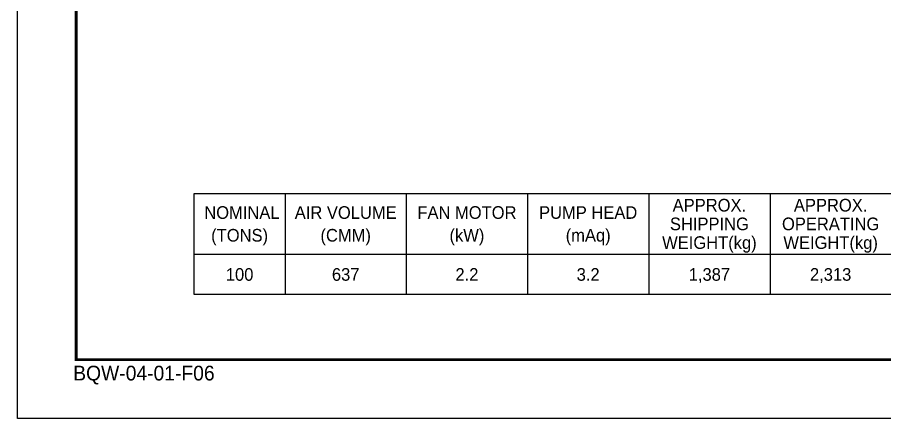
# Model space of a CAD drawing. Header units: millimetres. Extents: x 123960 to 162203, y 62385 to 83180.
# Drawn here: x 132796 to 143098, y 62385 to 67148 of the extents above; entities that cross this region are included whole.
import ezdxf
from ezdxf.enums import TextEntityAlignment as Align

# ---------------------------------------------------------------- set-up
doc = ezdxf.new("R2010")
doc.units = ezdxf.units.MM
doc.header["$LTSCALE"] = 30
doc.header["$MEASUREMENT"] = 0
doc.layers.get('DEFPOINTS').update_dxf_attribs({"color": 143, "linetype": 'CONTINUOUS'})
for name, color, linetype in [('냉각탑_box', 1, 'CONTINUOUS'), ('냉각탑_form', 1, 'CONTINUOUS'), ('냉각탑_text', 3, 'CONTINUOUS')]:
    doc.layers.add(name, color=color, linetype=linetype)
doc.styles.add('돋움', font='')
doc.styles.get('돋움').set_extended_font_data('Dotum')

# ---------------------------------------------------------------- blocks, each defined once
blk = doc.blocks.new('냉각탑form')
at = {"layer": 'DEFPOINTS'}
blk.add_lwpolyline([(0, 297.07), (420.1, 297.07), (420.1, 0), (0, 0)], close=True, dxfattribs=at)
at = {"layer": '냉각탑_form', "const_width": 0.5}
blk.add_lwpolyline([(10, 287.07), (10, 10), (410.1, 10), (410.1, 287.07)], close=True, dxfattribs=at)
at = {"layer": '냉각탑_form', "style": '돋움'}
blk.add_text('BQW-04-01-F06', height=2.5006, dxfattribs=at).set_placement((9.48, 6.47))

msp = doc.modelspace()

# ---------------------------------------------------------------- linework, layer by layer
at = {"layer": '냉각탑_box'}
for p, q in [((135976, 65056.8), (135976, 63856.8)), ((137416, 65056.8), (137416, 63856.8)), ((138856, 65056.8), (138856, 63856.8)), ((140296, 65056.8), (140296, 63856.8)), ((141736, 65056.8), (141736, 63856.8)), ((134896, 64336.8), (147796, 64336.8))]:
    msp.add_line(p, q, dxfattribs=at)
msp.add_lwpolyline([(134896, 65056.8), (147796, 65056.8), (147796, 63856.8), (134896, 63856.8)], close=True, dxfattribs=at)

# ---------------------------------------------------------------- block references
at = {"layer": '냉각탑_form', "xscale": 70, "yscale": 70, "zscale": 70}
msp.add_blockref('냉각탑form', (132795.9, 62385.3), dxfattribs=at)

# ---------------------------------------------------------------- texts
at = {"layer": '냉각탑_text', "style": '돋움'}
for s, p in [(' NOMINAL', (135436, 64831.8)), ('AIR VOLUME', (136696, 64831.8)), ('FAN MOTOR', (138136, 64831.8)), ('PUMP HEAD', (139576, 64831.8)), ('APPROX.', (141016, 64918.8)), ('APPROX.', (142456, 64918.8)), ('SHIPPING', (141016, 64696.8)), ('OPERATING', (142456, 64696.8)), ('(TONS)', (135436, 64561.8)), ('(CMM)', (136696, 64561.8)), ('(kW)', (138136, 64561.8)), ('(mAq)', (139576, 64561.8)), ('WEIGHT(kg)', (141016, 64474.8)), ('WEIGHT(kg)', (142456, 64474.8)), ('100', (135436, 64096.8)), ('637', (136696, 64096.8)), ('2.2', (138136, 64096.8)), ('3.2', (139576, 64096.8)), ('1,387', (141016, 64096.8)), ('2,313', (142456, 64096.8))]:
    msp.add_text(s, height=150, dxfattribs=at).set_placement(p, align=Align.MIDDLE_CENTER)

doc.saveas('drawing.dxf')
